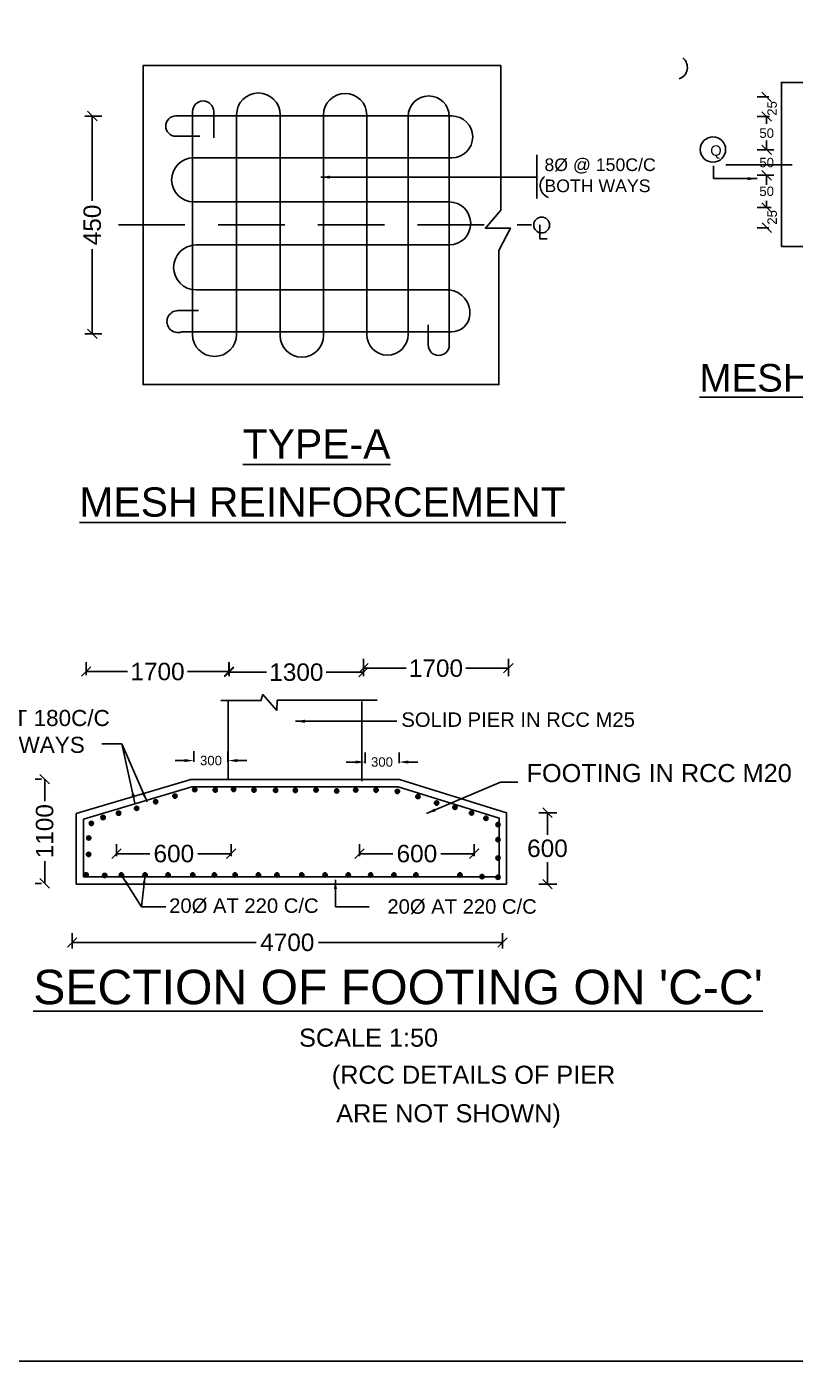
# Model space of a CAD drawing. Header units: inches. Extents: x 20242.6 to 20339.4, y 17527.6 to 17591.9.
# Drawn here: x 20262.9 to 20277.59, y 17527.63 to 17553.15 of the extents above; entities that cross this region are included whole.
import ezdxf

# ---------------------------------------------------------------- set-up
doc = ezdxf.new("R2010")
doc.units = ezdxf.units.IN
doc.header["$MEASUREMENT"] = 0
doc.linetypes.add('HIDDEN', pattern=[9.525, 6.35, -3.175])
for name, color, linetype in [('DIMENSION', 255, 'Continuous'), ('DRAWING', 2, 'Continuous'), ('HATCH', 7, 'Continuous'), ('TEXT', 255, 'Continuous')]:
    doc.layers.add(name, color=color, linetype=linetype)
doc.styles.get("Standard").update_dxf_attribs({"font": 'arial.ttf'})
doc.dimstyles.get("Standard").update_dxf_attribs({"dimtxt": 0.18, "dimasz": 0.18, "dimexe": 0.18, "dimexo": 0.0625, "dimgap": 0.09, "dimtad": 0, "dimtih": 1, "dimtoh": 1, "dimdec": 4, "dimzin": 0, "dimdsep": 46, "dimtxsty": 'Standard', "dimcen": 0.09, "dimadec": 0, "dimazin": 0, "dimtfac": 1, "dimtdec": 4, "dimtofl": 0, "dimtmove": 0, "dimatfit": 3, "dimfxl": 1, "dimtolj": 1, "dimtzin": 0, "dimarcsym": 0})

# ---------------------------------------------------------------- blocks, each defined once
blk = doc.blocks.new('_Oblique')
at = {"color": 0, "linetype": 'ByBlock', "lineweight": -2}
blk.add_line((-0.5, -0.5), (0.5, 0.5), dxfattribs=at)
blk = doc.blocks.new('*D36')
at = {"layer": 'Defpoints', "color": 0, "transparency": 16777216}
for p in [(20263.949, 17551.441), (20263.949, 17547.277), (20264.154, 17547.277)]:
    blk.add_point(p, dxfattribs=at)
at = {"layer": 'DIMENSION', "color": 0, "lineweight": -2, "transparency": 16777216}
for p, q in [((20264.012, 17551.441), (20264.334, 17551.441)), ((20264.154, 17551.441), (20264.154, 17549.823)), ((20264.154, 17547.277), (20264.154, 17548.895)), ((20264.012, 17547.277), (20264.334, 17547.277))]:
    blk.add_line(p, q, dxfattribs=at)
at = {"layer": 'DIMENSION', "color": 0, "lineweight": -2, "transparency": 16777216, "xscale": 0.18, "yscale": 0.18, "zscale": 0.18}
for p, rotation in [((20264.154, 17551.441), 90), ((20264.154, 17547.277), 270)]:
    blk.add_blockref('_Oblique', p, dxfattribs=dict(at, rotation=rotation))
at = {"layer": 'DIMENSION', "color": 0, "transparency": 16777216, "insert": (20264.154, 17549.359), "char_height": 0.3333, "attachment_point": 5, "rotation": 90}
blk.add_mtext('\\A1;450', dxfattribs=at)
blk = doc.blocks.new('*D37')
at = {"layer": 'Defpoints', "color": 0, "transparency": 16777216}
for p in [(20266.763, 17540.819), (20264.037, 17540.688), (20266.763, 17540.688)]:
    blk.add_point(p, dxfattribs=at)
at = {"layer": 'DIMENSION', "color": 0, "lineweight": -2, "transparency": 16777216}
for p, q in [((20264.037, 17540.75), (20264.037, 17540.999)), ((20266.763, 17540.75), (20266.763, 17540.999)), ((20264.037, 17540.819), (20264.829, 17540.819)), ((20266.763, 17540.819), (20265.971, 17540.819))]:
    blk.add_line(p, q, dxfattribs=at)
at = {"layer": 'DIMENSION', "color": 0, "lineweight": -2, "transparency": 16777216, "xscale": 0.18, "yscale": 0.18, "zscale": 0.18, "rotation": 180}
blk.add_blockref('_Oblique', (20264.037, 17540.819), dxfattribs=at)
at = {"layer": 'DIMENSION', "color": 0, "lineweight": -2, "transparency": 16777216, "xscale": 0.18, "yscale": 0.18, "zscale": 0.18}
blk.add_blockref('_Oblique', (20266.763, 17540.819), dxfattribs=at)
at = {"layer": 'DIMENSION', "color": 0, "transparency": 16777216, "insert": (20265.4, 17540.819), "char_height": 0.3333, "attachment_point": 5}
blk.add_mtext('\\A1;1700', dxfattribs=at)
blk = doc.blocks.new('*D38')
at = {"layer": 'Defpoints', "color": 0, "transparency": 16777216}
for p in [(20269.337, 17540.807), (20266.769, 17540.666), (20269.337, 17540.666)]:
    blk.add_point(p, dxfattribs=at)
at = {"layer": 'DIMENSION', "color": 0, "lineweight": -2, "transparency": 16777216}
for p, q in [((20266.769, 17540.729), (20266.769, 17540.987)), ((20266.769, 17540.807), (20267.482, 17540.807)), ((20269.337, 17540.807), (20268.624, 17540.807)), ((20269.337, 17540.729), (20269.337, 17540.987))]:
    blk.add_line(p, q, dxfattribs=at)
at = {"layer": 'DIMENSION', "color": 0, "lineweight": -2, "transparency": 16777216, "xscale": 0.18, "yscale": 0.18, "zscale": 0.18, "rotation": 180}
blk.add_blockref('_Oblique', (20266.769, 17540.807), dxfattribs=at)
at = {"layer": 'DIMENSION', "color": 0, "lineweight": -2, "transparency": 16777216, "xscale": 0.18, "yscale": 0.18, "zscale": 0.18}
blk.add_blockref('_Oblique', (20269.337, 17540.807), dxfattribs=at)
at = {"layer": 'DIMENSION', "color": 0, "transparency": 16777216, "insert": (20268.053, 17540.807), "char_height": 0.3333, "attachment_point": 5}
blk.add_mtext('\\A1;1300', dxfattribs=at)
blk = doc.blocks.new('*D39')
at = {"layer": 'Defpoints', "color": 0, "transparency": 16777216}
for p in [(20272.105, 17540.883), (20269.337, 17540.669), (20272.105, 17540.669)]:
    blk.add_point(p, dxfattribs=at)
at = {"layer": 'DIMENSION', "color": 0, "lineweight": -2, "transparency": 16777216}
for p, q in [((20269.337, 17540.731), (20269.337, 17541.063)), ((20272.105, 17540.731), (20272.105, 17541.063)), ((20269.337, 17540.883), (20270.149, 17540.883)), ((20272.105, 17540.883), (20271.292, 17540.883))]:
    blk.add_line(p, q, dxfattribs=at)
at = {"layer": 'DIMENSION', "color": 0, "lineweight": -2, "transparency": 16777216, "xscale": 0.18, "yscale": 0.18, "zscale": 0.18, "rotation": 180}
blk.add_blockref('_Oblique', (20269.337, 17540.883), dxfattribs=at)
at = {"layer": 'DIMENSION', "color": 0, "lineweight": -2, "transparency": 16777216, "xscale": 0.18, "yscale": 0.18, "zscale": 0.18}
blk.add_blockref('_Oblique', (20272.105, 17540.883), dxfattribs=at)
at = {"layer": 'DIMENSION', "color": 0, "transparency": 16777216, "insert": (20270.721, 17540.883), "char_height": 0.3333, "attachment_point": 5}
blk.add_mtext('\\A1;1700', dxfattribs=at)
blk = doc.blocks.new('*D40')
at = {"layer": 'Defpoints', "color": 0, "transparency": 16777216}
for p in [(20266.097, 17539.032), (20266.747, 17539.118), (20266.747, 17539.032)]:
    blk.add_point(p, dxfattribs=at)
at = {"layer": 'DIMENSION', "color": 0, "lineweight": -2, "transparency": 16777216}
for p, q in [((20266.097, 17539.094), (20266.097, 17539.298)), ((20266.747, 17539.094), (20266.747, 17539.298)), ((20265.917, 17539.118), (20265.737, 17539.118)), ((20266.927, 17539.118), (20267.107, 17539.118))]:
    blk.add_line(p, q, dxfattribs=at)
at = {"layer": 'DIMENSION', "color": 0, "transparency": 16777216}
for points in [[(20265.917, 17539.148), (20265.917, 17539.088), (20266.097, 17539.118)], [(20266.927, 17539.148), (20266.927, 17539.088), (20266.747, 17539.118)]]:
    blk.add_solid(points, dxfattribs=at)
at = {"layer": 'DIMENSION', "color": 0, "transparency": 16777216, "insert": (20266.422, 17539.118), "char_height": 0.18, "attachment_point": 5}
blk.add_mtext('\\A1;300', dxfattribs=at)
blk = doc.blocks.new('*D41')
at = {"layer": 'Defpoints', "color": 0, "transparency": 16777216}
for p in [(20269.366, 17539.004), (20270.015, 17539.09), (20270.015, 17539.004)]:
    blk.add_point(p, dxfattribs=at)
at = {"layer": 'DIMENSION', "color": 0, "lineweight": -2, "transparency": 16777216}
for p, q in [((20269.366, 17539.066), (20269.366, 17539.27)), ((20270.015, 17539.066), (20270.015, 17539.27)), ((20269.186, 17539.09), (20269.006, 17539.09)), ((20270.195, 17539.09), (20270.375, 17539.09))]:
    blk.add_line(p, q, dxfattribs=at)
at = {"layer": 'DIMENSION', "color": 0, "transparency": 16777216}
for points in [[(20269.186, 17539.12), (20269.186, 17539.06), (20269.366, 17539.09)], [(20270.195, 17539.12), (20270.195, 17539.06), (20270.015, 17539.09)]]:
    blk.add_solid(points, dxfattribs=at)
at = {"layer": 'DIMENSION', "color": 0, "transparency": 16777216, "insert": (20269.69, 17539.09), "char_height": 0.18, "attachment_point": 5}
blk.add_mtext('\\A1;300', dxfattribs=at)
blk = doc.blocks.new('*D42')
at = {"layer": 'Defpoints', "color": 0, "transparency": 16777216}
for p in [(20264.618, 17537.226), (20266.807, 17537.338), (20266.807, 17537.226)]:
    blk.add_point(p, dxfattribs=at)
at = {"layer": 'DIMENSION', "color": 0, "lineweight": -2, "transparency": 16777216}
for p, q in [((20264.618, 17537.289), (20264.618, 17537.518)), ((20266.807, 17537.289), (20266.807, 17537.518)), ((20264.618, 17537.338), (20265.254, 17537.338)), ((20266.807, 17537.338), (20266.171, 17537.338))]:
    blk.add_line(p, q, dxfattribs=at)
at = {"layer": 'DIMENSION', "color": 0, "lineweight": -2, "transparency": 16777216, "xscale": 0.18, "yscale": 0.18, "zscale": 0.18, "rotation": 180}
blk.add_blockref('_Oblique', (20264.618, 17537.338), dxfattribs=at)
at = {"layer": 'DIMENSION', "color": 0, "lineweight": -2, "transparency": 16777216, "xscale": 0.18, "yscale": 0.18, "zscale": 0.18}
blk.add_blockref('_Oblique', (20266.807, 17537.338), dxfattribs=at)
at = {"layer": 'DIMENSION', "color": 0, "transparency": 16777216, "insert": (20265.712, 17537.338), "char_height": 0.3333, "attachment_point": 5}
blk.add_mtext('\\A1;600', dxfattribs=at)
blk = doc.blocks.new('*D43')
at = {"layer": 'Defpoints', "color": 0, "transparency": 16777216}
for p in [(20271.992, 17535.641), (20263.769, 17535.466), (20271.992, 17535.466)]:
    blk.add_point(p, dxfattribs=at)
at = {"layer": 'DIMENSION', "color": 0, "lineweight": -2, "transparency": 16777216}
for p, q in [((20263.769, 17535.528), (20263.769, 17535.821)), ((20263.769, 17535.641), (20267.287, 17535.641)), ((20271.992, 17535.641), (20268.474, 17535.641)), ((20271.992, 17535.528), (20271.992, 17535.821))]:
    blk.add_line(p, q, dxfattribs=at)
at = {"layer": 'DIMENSION', "color": 0, "lineweight": -2, "transparency": 16777216, "xscale": 0.18, "yscale": 0.18, "zscale": 0.18, "rotation": 180}
blk.add_blockref('_Oblique', (20263.769, 17535.641), dxfattribs=at)
at = {"layer": 'DIMENSION', "color": 0, "lineweight": -2, "transparency": 16777216, "xscale": 0.18, "yscale": 0.18, "zscale": 0.18}
blk.add_blockref('_Oblique', (20271.992, 17535.641), dxfattribs=at)
at = {"layer": 'DIMENSION', "color": 0, "transparency": 16777216, "insert": (20267.88, 17535.641), "char_height": 0.3333, "attachment_point": 5}
blk.add_mtext('\\A1;4700', dxfattribs=at)
blk = doc.blocks.new('*D44')
at = {"layer": 'Defpoints', "color": 0, "transparency": 16777216}
for p in [(20269.262, 17537.226), (20271.452, 17537.338), (20271.452, 17537.226)]:
    blk.add_point(p, dxfattribs=at)
at = {"layer": 'DIMENSION', "color": 0, "lineweight": -2, "transparency": 16777216}
for p, q in [((20269.262, 17537.289), (20269.262, 17537.518)), ((20271.452, 17537.289), (20271.452, 17537.518)), ((20269.262, 17537.338), (20269.898, 17537.338)), ((20271.452, 17537.338), (20270.815, 17537.338))]:
    blk.add_line(p, q, dxfattribs=at)
at = {"layer": 'DIMENSION', "color": 0, "lineweight": -2, "transparency": 16777216, "xscale": 0.18, "yscale": 0.18, "zscale": 0.18, "rotation": 180}
blk.add_blockref('_Oblique', (20269.262, 17537.338), dxfattribs=at)
at = {"layer": 'DIMENSION', "color": 0, "lineweight": -2, "transparency": 16777216, "xscale": 0.18, "yscale": 0.18, "zscale": 0.18}
blk.add_blockref('_Oblique', (20271.452, 17537.338), dxfattribs=at)
at = {"layer": 'DIMENSION', "color": 0, "transparency": 16777216, "insert": (20270.357, 17537.338), "char_height": 0.3333, "attachment_point": 5}
blk.add_mtext('\\A1;600', dxfattribs=at)
blk = doc.blocks.new('*D45')
at = {"layer": 'Defpoints', "color": 0, "transparency": 16777216}
for p in [(20263.248, 17538.764), (20263.244, 17536.771), (20263.248, 17536.771)]:
    blk.add_point(p, dxfattribs=at)
at = {"layer": 'DIMENSION', "color": 0, "lineweight": -2, "transparency": 16777216}
for p, q in [((20263.186, 17538.764), (20263.064, 17538.764)), ((20263.244, 17538.764), (20263.244, 17538.339)), ((20263.244, 17536.771), (20263.244, 17537.196)), ((20263.186, 17536.771), (20263.064, 17536.771))]:
    blk.add_line(p, q, dxfattribs=at)
at = {"layer": 'DIMENSION', "color": 0, "lineweight": -2, "transparency": 16777216, "xscale": 0.18, "yscale": 0.18, "zscale": 0.18}
for p, rotation in [((20263.244, 17538.764), 90), ((20263.244, 17536.771), 270)]:
    blk.add_blockref('_Oblique', p, dxfattribs=dict(at, rotation=rotation))
at = {"layer": 'DIMENSION', "color": 0, "transparency": 16777216, "insert": (20263.244, 17537.768), "char_height": 0.3333, "attachment_point": 5, "rotation": 90}
blk.add_mtext('\\A1;1100', dxfattribs=at)
blk = doc.blocks.new('*D46')
at = {"layer": 'Defpoints', "color": 0, "transparency": 16777216}
for p in [(20272.623, 17538.122), (20272.623, 17536.756), (20272.852, 17536.756)]:
    blk.add_point(p, dxfattribs=at)
at = {"layer": 'DIMENSION', "color": 0, "lineweight": -2, "transparency": 16777216}
for p, q in [((20272.685, 17538.122), (20273.032, 17538.122)), ((20272.852, 17538.122), (20272.852, 17537.699)), ((20272.852, 17536.756), (20272.852, 17537.179)), ((20272.685, 17536.756), (20273.032, 17536.756))]:
    blk.add_line(p, q, dxfattribs=at)
at = {"layer": 'DIMENSION', "color": 0, "lineweight": -2, "transparency": 16777216, "xscale": 0.18, "yscale": 0.18, "zscale": 0.18}
for p, rotation in [((20272.852, 17538.122), 90), ((20272.852, 17536.756), 270)]:
    blk.add_blockref('_Oblique', p, dxfattribs=dict(at, rotation=rotation))
at = {"layer": 'DIMENSION', "color": 0, "transparency": 16777216, "insert": (20272.852, 17537.439), "char_height": 0.3333, "attachment_point": 5}
blk.add_mtext('\\A1;600', dxfattribs=at)
blk = doc.blocks.new('*D87')
at = {"layer": 'Defpoints', "color": 0, "transparency": 16777216}
for p in [(20277.041, 17550.308), (20277.186, 17550.308), (20277.186, 17549.694)]:
    blk.add_point(p, dxfattribs=at)
at = {"layer": 'DIMENSION', "color": 0, "lineweight": -2, "transparency": 16777216}
for p, q in [((20277.124, 17550.308), (20276.861, 17550.308)), ((20277.041, 17550.308), (20277.041, 17550.183)), ((20277.124, 17549.694), (20276.861, 17549.694)), ((20277.041, 17549.694), (20277.041, 17549.819))]:
    blk.add_line(p, q, dxfattribs=at)
at = {"layer": 'DIMENSION', "color": 0, "lineweight": -2, "transparency": 16777216, "xscale": 0.18, "yscale": 0.18, "zscale": 0.18}
for p, rotation in [((20277.041, 17550.308), 90), ((20277.041, 17549.694), 270)]:
    blk.add_blockref('_Oblique', p, dxfattribs=dict(at, rotation=rotation))
at = {"layer": 'DIMENSION', "color": 0, "transparency": 16777216, "insert": (20277.041, 17550.001), "char_height": 0.18, "attachment_point": 5}
blk.add_mtext('\\A1;50', dxfattribs=at)
blk = doc.blocks.new('*D88')
at = {"layer": 'Defpoints', "color": 0, "transparency": 16777216}
for p in [(20277.041, 17550.795), (20277.244, 17550.795), (20277.244, 17550.308)]:
    blk.add_point(p, dxfattribs=at)
at = {"layer": 'DIMENSION', "color": 0, "lineweight": -2, "transparency": 16777216}
for p, q in [((20277.041, 17550.795), (20277.041, 17550.975)), ((20277.181, 17550.795), (20276.861, 17550.795)), ((20277.181, 17550.308), (20276.861, 17550.308)), ((20277.041, 17550.308), (20277.041, 17550.128))]:
    blk.add_line(p, q, dxfattribs=at)
at = {"layer": 'DIMENSION', "color": 0, "lineweight": -2, "transparency": 16777216, "xscale": 0.18, "yscale": 0.18, "zscale": 0.18}
for p, rotation in [((20277.041, 17550.795), 270), ((20277.041, 17550.308), 90)]:
    blk.add_blockref('_Oblique', p, dxfattribs=dict(at, rotation=rotation))
at = {"layer": 'DIMENSION', "color": 0, "transparency": 16777216, "insert": (20277.041, 17550.551), "char_height": 0.18, "attachment_point": 5}
blk.add_mtext('\\A1;50', dxfattribs=at)
blk = doc.blocks.new('*D89')
at = {"layer": 'Defpoints', "color": 0, "transparency": 16777216}
for p in [(20277.041, 17551.432), (20277.158, 17551.432), (20277.185, 17550.795)]:
    blk.add_point(p, dxfattribs=at)
at = {"layer": 'DIMENSION', "color": 0, "lineweight": -2, "transparency": 16777216}
for p, q in [((20277.095, 17551.432), (20276.861, 17551.432)), ((20277.041, 17551.432), (20277.041, 17551.295)), ((20277.122, 17550.795), (20276.861, 17550.795)), ((20277.041, 17550.795), (20277.041, 17550.931))]:
    blk.add_line(p, q, dxfattribs=at)
at = {"layer": 'DIMENSION', "color": 0, "lineweight": -2, "transparency": 16777216, "xscale": 0.18, "yscale": 0.18, "zscale": 0.18}
for p, rotation in [((20277.041, 17551.432), 90), ((20277.041, 17550.795), 270)]:
    blk.add_blockref('_Oblique', p, dxfattribs=dict(at, rotation=rotation))
at = {"layer": 'DIMENSION', "color": 0, "transparency": 16777216, "insert": (20277.041, 17551.113), "char_height": 0.18, "attachment_point": 5}
blk.add_mtext('\\A1;50', dxfattribs=at)

msp = doc.modelspace()

# ---------------------------------------------------------------- hatches: boundary and pattern name
at = {"layer": 'HATCH'}
for points in [[(20265.77282, 17538.43807, 1), (20265.69111, 17538.43807, 1)], [(20266.15331, 17538.56221, 1), (20266.0716, 17538.56221, 1)], [(20266.54318, 17538.55383, 1), (20266.46147, 17538.55383, 1)], [(20266.89534, 17538.5664, 1), (20266.81363, 17538.5664, 1)], [(20267.28521, 17538.55383, 1), (20267.2035, 17538.55383, 1)], [(20267.69604, 17538.54966, 1), (20267.61434, 17538.54966, 1)], [(20268.07468, 17538.5485, 1), (20267.99297, 17538.5485, 1)], [(20268.47215, 17538.55795, 1), (20268.39045, 17538.55795, 1)], [(20268.86487, 17538.53905, 1), (20268.78317, 17538.53905, 1)], [(20269.22921, 17538.55795, 1), (20269.1475, 17538.55795, 1)], [(20269.61723, 17538.55323, 1), (20269.53552, 17538.55323, 1)], [(20270.02518, 17538.52946, 1), (20269.94348, 17538.52946, 1)], [(20270.41717, 17538.43097, 1), (20270.33547, 17538.43097, 1)], [(20265.04148, 17538.20527, 1), (20264.95978, 17538.20527, 1)], [(20265.40548, 17538.33143, 1), (20265.32377, 17538.33143, 1)], [(20270.77432, 17538.30461, 1), (20270.69261, 17538.30461, 1)], [(20271.12504, 17538.22549, 1), (20271.04333, 17538.22549, 1)], [(20264.17562, 17537.91713, 1), (20264.09392, 17537.91713, 1)], [(20264.40156, 17538.03, 1), (20264.31985, 17538.03, 1)], [(20264.69607, 17538.11251, 1), (20264.61437, 17538.11251, 1)], [(20271.4418, 17538.11624, 1), (20271.3601, 17538.11624, 1)], [(20271.71779, 17538.01623, 1), (20271.63608, 17538.01623, 1)], [(20271.94773, 17537.89361, 1), (20271.86603, 17537.89361, 1)], [(20264.1281, 17537.63741, 1), (20264.0464, 17537.63741, 1)], [(20271.94773, 17537.60809, 1), (20271.86603, 17537.60809, 1)], [(20264.12363, 17537.32419, 1), (20264.04193, 17537.32419, 1)], [(20271.94773, 17537.25459, 1), (20271.86603, 17537.25459, 1)], [(20264.07729, 17536.93272, 1), (20263.99559, 17536.93272, 1)], [(20264.433, 17536.92144, 1), (20264.35129, 17536.92144, 1)], [(20264.75102, 17536.93139, 1), (20264.66931, 17536.93139, 1)], [(20265.20394, 17536.93139, 1), (20265.12223, 17536.93139, 1)], [(20265.64324, 17536.93139, 1), (20265.56153, 17536.93139, 1)], [(20266.11539, 17536.93139, 1), (20266.03368, 17536.93139, 1)], [(20266.52884, 17536.93139, 1), (20266.44713, 17536.93139, 1)], [(20266.92451, 17536.93139, 1), (20266.8428, 17536.93139, 1)], [(20267.3693, 17536.93139, 1), (20267.28759, 17536.93139, 1)], [(20267.72281, 17536.93139, 1), (20267.64111, 17536.93139, 1)], [(20268.19863, 17536.93139, 1), (20268.11692, 17536.93139, 1)], [(20268.64349, 17536.93139, 1), (20268.56179, 17536.93139, 1)], [(20269.08543, 17536.93139, 1), (20269.00372, 17536.93139, 1)], [(20269.51383, 17536.93139, 1), (20269.43212, 17536.93139, 1)], [(20269.95922, 17536.93139, 1), (20269.87751, 17536.93139, 1)], [(20270.37823, 17536.93139, 1), (20270.29653, 17536.93139, 1)], [(20271.22, 17536.93139, 1), (20271.1383, 17536.93139, 1)], [(20271.64166, 17536.90029, 1), (20271.55995, 17536.90029, 1)], [(20271.94773, 17536.88751, 1), (20271.86603, 17536.88751, 1)]]:
    msp.add_hatch(color=256, dxfattribs=at).paths.add_polyline_path(points)

# ---------------------------------------------------------------- linework, layer by layer
at = {"layer": 'DIMENSION'}
for p, q in [((20277.08311, 17551.80574), (20276.86145, 17551.80574)), ((20277.08311, 17551.4317), (20276.86145, 17551.4317)), ((20277.08311, 17549.6942), (20276.86145, 17549.6942)), ((20277.08406, 17549.30614), (20276.86241, 17549.30614))]:
    msp.add_line(p, q, dxfattribs=at)
msp.add_lwpolyline([(20272.70407, 17549.35978), (20272.70407, 17549.09515), (20272.84863, 17549.09515)], dxfattribs=at)
for centre, radius in [((20276.01437, 17550.80046), 0.24207), ((20272.74101, 17549.35728), 0.15215)]:
    msp.add_circle(centre, radius, dxfattribs=at)
for centre, start, end in [((20275.28934, 17552.3726), 289.332328, 49.655497), ((20272.94902, 17550.10721), 130.344503, 250.667672)]:
    msp.add_arc(centre, 0.23617, start, end, dxfattribs=at)
at = {"layer": 'DRAWING', "linetype": 'HIDDEN', "ltscale": 0.2}
msp.add_line((20264.65526, 17549.36105), (20272.54607, 17549.36105), dxfattribs=at)
at = {"layer": 'DRAWING'}
for points in [[(20339.4431, 17591.91388), (20242.62044, 17591.91388), (20242.62044, 17527.63281), (20339.4431, 17527.63281)], [(20281.68734, 17548.94774), (20277.32297, 17548.94774), (20277.32297, 17552.08307), (20281.68734, 17552.08307)], [(20263.84592, 17536.75599), (20272.06831, 17536.75599), (20272.06831, 17538.12181), (20270.02158, 17538.75515), (20266.03773, 17538.75515), (20263.84592, 17538.10467), (20263.84592, 17536.75599)], [(20263.98769, 17536.89776), (20271.92654, 17536.89776), (20271.92654, 17538.01728), (20270.00015, 17538.61339), (20266.05833, 17538.61339), (20263.98769, 17537.99886)]]:
    msp.add_lwpolyline(points, close=True, dxfattribs=at)
for points in [[(20271.96016, 17552.40744), (20271.96016, 17549.64423), (20271.66671, 17549.29663), (20272.14626, 17549.29663), (20271.92446, 17548.87321), (20271.92446, 17546.30567), (20265.12527, 17546.30567), (20265.12527, 17552.40594), (20271.96016, 17552.40594)], [(20272.6467, 17550.6983), (20272.6467, 17549.86206)], [(20266.61047, 17540.26574), (20267.37542, 17540.26574), (20267.41507, 17540.38113), (20267.68071, 17540.07615), (20267.68863, 17540.27022), (20269.59606, 17540.27022)], [(20266.75077, 17538.75963), (20266.75077, 17540.26648)], [(20269.30606, 17538.72743), (20269.30606, 17540.25029)]]:
    msp.add_lwpolyline(points, dxfattribs=at)
for points in [[(20270.57355, 17547.44942), (20270.57355, 17547.06398, 1), (20270.97497, 17547.06398), (20270.97497, 17551.43318, 1), (20270.19011, 17551.43318), (20270.19011, 17547.26579, -1), (20269.3987, 17547.26579), (20269.3987, 17551.46084, 1), (20268.5723, 17551.46084), (20268.5723, 17547.24488, -1), (20267.7434, 17547.24488), (20267.7434, 17551.46555, 1), (20266.91106, 17551.46555), (20266.91106, 17547.26627, -1), (20266.06948, 17547.26627), (20266.06948, 17551.52725, -1), (20266.47393, 17551.52725), (20266.47393, 17551.0221)], [(20266.1861, 17547.72124), (20265.79072, 17547.72124, 1.18702833), (20265.86111, 17547.3127), (20271.01554, 17547.3127, 0.39098415), (20271.37039, 17547.64025, 0.40765309), (20270.97296, 17548.11767), (20266.13597, 17548.11767, -1), (20266.13597, 17548.97543), (20270.97351, 17548.97543, 1), (20270.97351, 17549.79837), (20266.09112, 17549.79837, -1), (20266.09112, 17550.64171), (20271.02283, 17550.64171, 1), (20271.02283, 17551.44337), (20266.06927, 17551.44337), (20265.75224, 17551.44337, 1), (20265.75224, 17551.05361), (20266.20976, 17551.05361)]]:
    msp.add_lwpolyline(points, format="xyb", dxfattribs=at)
at = {"layer": 'DRAWING', "linetype": 'HIDDEN', "ltscale": 0.2}
msp.add_lwpolyline([(20276.26057, 17550.50927), (20282.75535, 17550.50927)], dxfattribs=at)
at = {"layer": 'DRAWING'}
for centre in [(20265.73197, 17538.43807), (20266.11246, 17538.56221), (20266.50233, 17538.55383), (20266.85448, 17538.5664), (20267.24435, 17538.55383), (20267.65519, 17538.54966), (20268.03382, 17538.5485), (20268.4313, 17538.55795), (20268.82402, 17538.53905), (20269.18836, 17538.55795), (20269.57637, 17538.55323), (20269.98433, 17538.52946), (20270.37632, 17538.43097), (20265.00063, 17538.20527), (20265.36463, 17538.33143), (20270.73347, 17538.30461), (20271.08418, 17538.22549), (20264.13477, 17537.91713), (20264.3607, 17538.03), (20264.65522, 17538.11251), (20271.40095, 17538.11624), (20271.67694, 17538.01623), (20271.90688, 17537.89361), (20264.08725, 17537.63741), (20271.90688, 17537.60809), (20264.08278, 17537.32419), (20271.90688, 17537.25459), (20264.03644, 17536.93272), (20264.39215, 17536.92144), (20264.71017, 17536.93139), (20265.16308, 17536.93139), (20265.60238, 17536.93139), (20266.07454, 17536.93139), (20266.48798, 17536.93139), (20266.88366, 17536.93139), (20267.32845, 17536.93139), (20267.68196, 17536.93139), (20268.15777, 17536.93139), (20268.60264, 17536.93139), (20269.04458, 17536.93139), (20269.47298, 17536.93139), (20269.91836, 17536.93139), (20270.33738, 17536.93139), (20271.17915, 17536.93139), (20271.6008, 17536.90029), (20271.90688, 17536.88751)]:
    msp.add_circle(centre, 0.04085, dxfattribs=at)

# ---------------------------------------------------------------- block references
at = {"layer": 'DIMENSION', "xscale": 0.180000000000291, "yscale": 0.180000000000291, "zscale": 0.180000000000291}
for p, rotation in [((20277.04145, 17551.80574), 270), ((20277.04145, 17551.4317), 270), ((20277.04145, 17549.6942), 90), ((20277.04241, 17549.30614), 270)]:
    msp.add_blockref('_Oblique', p, dxfattribs=dict(at, rotation=rotation))

# ---------------------------------------------------------------- texts
at = {"layer": 'DIMENSION', "char_height": 0.18, "attachment_point": 5, "rotation": 90}
for insert in [(20277.14615, 17551.5862), (20277.14711, 17549.50307)]:
    msp.add_mtext('\\A1;25', dxfattribs=dict(at, insert=insert))
at = {"layer": 'DIMENSION', "insert": (20275.96333, 17550.88115), "char_height": 0.2, "width": 0.1445963, "attachment_point": 1}
msp.add_mtext('Q', dxfattribs=at)
at = {"layer": 'TEXT'}
for s, height, p in [('%%UMESH REINFORCEMENT', 0.5268042, (20275.75608, 17546.17302)), ('%%UTYPE-A', 0.55973, (20267.02804, 17544.89128)), ('%%UMESH REINFORCEMENT', 0.5597295, (20263.90606, 17543.78176)), ("%%USECTION OF FOOTING ON 'C-C'", 0.6585053, (20263.02544, 17534.45993)), ('SCALE 1:50', 0.3456, (20268.10576, 17533.64809)), ('(RCC DETAILS OF PIER', 0.3456, (20268.73033, 17532.93907)), ('ARE NOT SHOWN)', 0.3456, (20268.81548, 17532.20169))]:
    msp.add_text(s, height=height, dxfattribs=at).set_placement(p)
at = {"layer": 'TEXT', "attachment_point": 1}
for s, insert, char_height, width in [('{\\fArial|b0|i0|c0|p32;8Ø @ }150C/C\\P{\\fArial|b0|i0|c0|p32;BOTH WAYS}', (20272.79433, 17550.6313), 0.24192, 6.398208), ('12{\\fArial|b0|i0|c0|p32;Ø AT 180C/C\\P}BOTH WAYS', (20261.43181, 17540.08591), 0.307584, 5.4893947), ('SOLID PIER IN RCC M25', (20270.05974, 17540.0393), 0.27648, 4.7980421), ('FOOTING IN RCC M20', (20272.45224, 17539.05211), 0.3456, 5.9975526), ('20{\\fArial|b0|i0|c0|p32;Ø AT 220 C/C}', (20265.62307, 17536.48279), 0.27648, 4.7980421), ('20{\\fArial|b0|i0|c0|p32;Ø AT 220 C/C}', (20269.79293, 17536.46697), 0.27648, 4.7980421)]:
    msp.add_mtext(s, dxfattribs=dict(at, insert=insert, char_height=char_height, width=width))

# ---------------------------------------------------------------- dimensions: what is measured, and where the dimension line sits
at = {"layer": 'DIMENSION'}
for base, p1, p2, text, picture, middle in [((20264.1539, 17547.27747), (20263.94932, 17551.44059), (20263.94932, 17547.27747), '450', '*D36', (20264.1539, 17549.35903)), ((20263.24377, 17536.77089), (20263.24806, 17538.76415), (20263.24806, 17536.77089), '1100', '*D45', (20263.24377, 17537.76752))]:
    dim = msp.add_linear_dim(base=base, p1=p1, p2=p2, angle=90, text=text, dimstyle='Standard', override={"dimtxt": 0.333333, "dimblk1": 'Oblique', "dimblk2": 'Oblique', "dimsah": 1}, dxfattribs=at)
    dim.commit()
    dim.dimension.update_dxf_attribs({"geometry": picture, "text_midpoint": middle, "text_rotation": 90})
for base, p1, p2, text, override, picture, middle in [((20277.04145, 17551.4317), (20277.18453, 17550.79467), (20277.15766, 17551.4317), '50', {"dimblk1": 'Oblique', "dimblk2": 'Oblique', "dimsah": 1}, '*D89', (20277.04145, 17551.11318)), ((20277.04145, 17550.79467), (20277.24397, 17550.30815), (20277.24397, 17550.79467), '50', {"dimblk1": 'Oblique', "dimblk2": 'Oblique', "dimsah": 1}, '*D88', (20277.04145, 17550.55141)), ((20277.04145, 17550.30815), (20277.18611, 17549.6942), (20277.18611, 17550.30815), '50', {"dimblk1": 'Oblique', "dimblk2": 'Oblique', "dimsah": 1}, '*D87', (20277.04145, 17550.00118)), ((20272.8524, 17536.75599), (20272.6226, 17538.12181), (20272.6226, 17536.75599), '600', {"dimtxt": 0.333333, "dimblk1": 'Oblique', "dimblk2": 'Oblique', "dimsah": 1}, '*D46', (20272.8524, 17537.4389))]:
    dim = msp.add_linear_dim(base=base, p1=p1, p2=p2, angle=90, text=text, dimstyle='Standard', override=override, dxfattribs=at)
    dim.commit()
    dim.dimension.update_dxf_attribs({"geometry": picture, "text_midpoint": middle})
for base, p1, p2, text, picture, middle in [((20266.76327, 17540.81881), (20264.03678, 17540.68791), (20266.76327, 17540.68791), '1700', '*D37', (20265.40002, 17540.81881)), ((20269.33659, 17540.80743), (20266.76938, 17540.66605), (20269.33659, 17540.66605), '1300', '*D38', (20268.05299, 17540.80743)), ((20272.10464, 17540.88317), (20269.33659, 17540.66872), (20272.10464, 17540.66872), '1700', '*D39', (20270.72061, 17540.88317)), ((20266.80744, 17537.33812), (20264.61751, 17537.22609), (20266.80744, 17537.22609), '600', '*D42', (20265.71247, 17537.33812)), ((20271.45179, 17537.33812), (20269.26186, 17537.22609), (20271.45179, 17537.22609), '600', '*D44', (20270.35683, 17537.33812))]:
    dim = msp.add_linear_dim(base=base, p1=p1, p2=p2, text=text, dimstyle='Standard', override={"dimtxt": 0.333333, "dimblk1": 'Oblique', "dimblk2": 'Oblique', "dimsah": 1}, dxfattribs=at)
    dim.commit()
    dim.dimension.update_dxf_attribs({"geometry": picture, "text_midpoint": middle})
for base, p1, p2, picture, middle in [((20266.74693, 17539.1176), (20266.09725, 17539.03169), (20266.74693, 17539.03169), '*D40', (20266.42209, 17539.1176)), ((20270.01526, 17539.08988), (20269.36558, 17539.00397), (20270.01526, 17539.00397), '*D41', (20269.69042, 17539.08988))]:
    dim = msp.add_linear_dim(base=base, p1=p1, p2=p2, text='300', dimstyle='Standard', dxfattribs=at)
    dim.commit()
    dim.dimension.update_dxf_attribs({"geometry": picture, "text_midpoint": middle})
dim = msp.add_linear_dim(base=(20271.9916, 17535.64118), p1=(20263.76921, 17535.46577), p2=(20271.9916, 17535.46577), text='4700', dimstyle='Standard', override={"dimtxt": 0.333333, "dimblk1": 'Oblique', "dimblk2": 'Oblique', "dimsah": 1}, dxfattribs=at)
dim.commit()
dim.dimension.update_dxf_attribs({"geometry": '*D43', "text_midpoint": (20267.8804, 17535.64118), "dimtype": 160})

# ---------------------------------------------------------------- leaders
for points in [[(20276.85646, 17550.24429), (20276.02507, 17550.24429), (20276.02507, 17550.49196)], [(20268.03644, 17539.8688), (20269.97381, 17539.8688)], [(20264.96899, 17538.30613), (20264.7164, 17539.43634), (20264.33408, 17539.43634)], [(20265.19979, 17538.33143), (20264.7164, 17539.43634)], [(20265.16308, 17536.93139), (20265.09131, 17536.32473), (20265.55735, 17536.32473)], [(20264.73335, 17536.89776), (20265.09131, 17536.32473)], [(20268.79964, 17536.84015), (20268.79964, 17536.3207), (20269.44579, 17536.3207)]]:
    msp.add_leader(points, dimstyle='Standard', override={"dimgap": 0.09, "dimtad": 0}, dxfattribs=at)
at = {"layer": 'DRAWING'}
msp.add_leader([(20268.51925, 17550.27305), (20272.64926, 17550.27305)], dimstyle='Standard', override={"dimgap": 0.09, "dimtad": 0}, dxfattribs=at)
at = {"layer": 'HATCH'}
msp.add_leader([(20270.54126, 17538.10527), (20271.95693, 17538.70508), (20272.28308, 17538.70508)], dimstyle='Standard', override={"dimgap": 0.09, "dimtad": 0}, dxfattribs=at)

doc.saveas('drawing.dxf')
